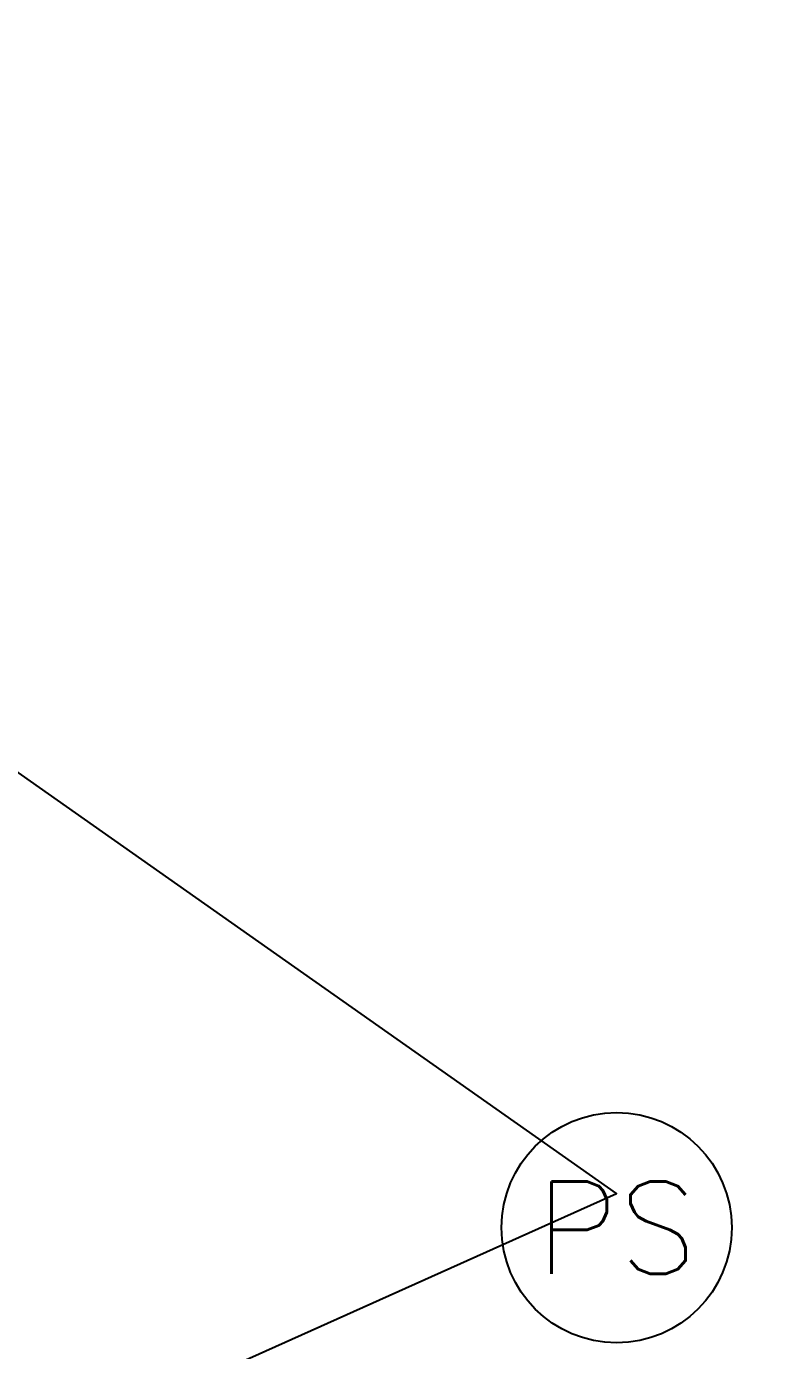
# Model space of a CAD drawing. Header units: metres. Extents: x -39 to 21688, y -24 to 9022.
# Drawn here: x 292.83 to 295.74, y 35.13 to 40.28 of the extents above; entities that cross this region are included whole.
import ezdxf
from ezdxf.enums import TextEntityAlignment as Align

# ---------------------------------------------------------------- set-up
doc = ezdxf.new("R2010")
doc.units = ezdxf.units.M
doc.header["$MEASUREMENT"] = 0
doc.layers.add('AR-PUERTAS', color=2, linetype='Continuous')
doc.layers.add('AR-VENTANAS', color=2, linetype='Continuous')
doc.styles.add('ROMANS', font='romans.shx', dxfattribs={"width": 0.75})

# ---------------------------------------------------------------- blocks, each defined once
blk = doc.blocks.new('PS SENSOR')
at = {"ltscale": 8}
blk.add_circle((0, 0), 20.42, dxfattribs=at)
at = {"ltscale": 8, "style": 'ROMANS'}
blk.add_text('PS', height=16.335, dxfattribs=at).set_placement((0, 0), align=Align.MIDDLE)

msp = doc.modelspace()

# ---------------------------------------------------------------- linework, layer by layer
at = {"layer": 'AR-VENTANAS'}
msp.add_lwpolyline([(307.41307, 28.55818), (297.83558, 30.5776), (298.42057, 33.35202), (294.79537, 34.39552), (295.60103, 30.19711), (286.66732, 31.94503), (295.12882, 35.74003), (287.26503, 41.27145), (292.14411, 41.77599), (288.43298, 44.90572), (289.86373, 48.43442), (290.08021, 49.60585), (289.15208, 52.86278), (296.65094, 53.46709), (301.51515, 53.74548), (302.47555, 46.85281), (308.11135, 48.09534), (308.07835, 49.12488), (308.07835, 53.4344), (328.49244, 52.99691)], dxfattribs=at)

# ---------------------------------------------------------------- block references
at = {"layer": 'AR-PUERTAS', "xscale": 0.02191086110359542, "yscale": 0.02191086110359542, "zscale": 0.02191086110359542}
msp.add_blockref('PS SENSOR', (295.12882, 35.60676), dxfattribs=at)

doc.saveas('drawing.dxf')
